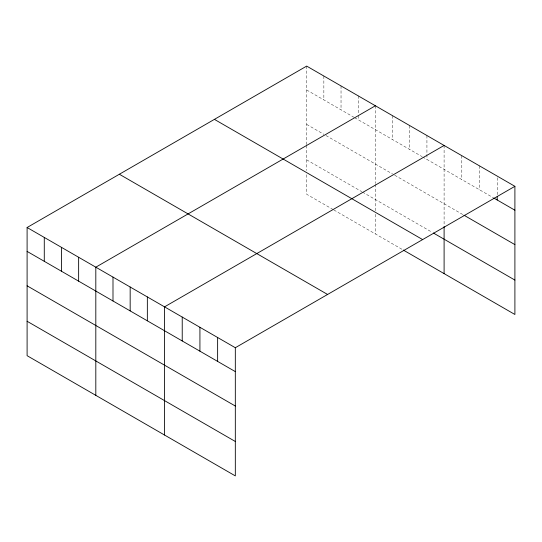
<?xml version="1.0" encoding="UTF-8"?>
<svg xmlns="http://www.w3.org/2000/svg" width="542" height="542" viewBox="0 0 542 542"><rect width="100%" height="100%" fill="white"/><g stroke="black" fill="none" stroke-linecap="round" stroke-linejoin="round"><path stroke-width="0.41" stroke-dasharray="2.71 2.03" d="M306.677 66.097L306.677 144.66M306.677 89.992L353.919 117.262M354.631 117.675L421.913 156.523M422.631 156.936L492.956 197.539M306.677 124.403L323.852 134.321M325.999 135.561L392.571 173.989M394.718 175.229L463.22 214.781M306.677 159.856L361.792 191.678M362.503 192.092L431.933 232.179M333.161 209.564L306.677 194.273L306.677 173.786M333.872 209.978L402.591 249.645M497.204 177.749L497.204 195.045M479.501 165.879L479.501 189.768M461.804 155.662L461.804 179.551M444.101 145.446L444.101 225.696M426.927 135.527L426.927 153.65M426.927 154.47L426.927 159.416M409.745 125.609L409.745 149.497M392.571 115.69L392.571 139.579M375.389 105.771L375.389 183.487M375.389 184.334L375.389 211.001M375.389 214.28L375.389 233.941M358.215 95.853L358.215 114.802M358.215 115.622L358.215 119.741M341.033 85.934L341.033 109.823M323.852 76.016L323.852 99.904M306.677 145.507L306.677 170.513"/><path stroke-width="0.81" d="M514.9 186.319L235.323 347.727L235.323 475.903L27.1 355.681L27.1 227.511L306.677 66.097L514.9 186.319L514.9 314.489L403.302 250.058M375.389 105.771L95.812 267.186L95.812 395.355M444.101 145.446L164.531 306.853L164.531 435.03M493.66 197.945L514.9 210.208M463.925 215.188L514.9 244.618M433.37 233.006L514.9 280.078M214.415 119.369L422.638 239.584M119.362 174.246L327.585 294.462M27.1 227.511L235.323 347.727M27.1 251.4L235.323 371.616M27.1 285.817L235.323 406.033M27.1 321.27L235.323 441.486M497.204 196.692L497.204 199.991M444.101 226.536L444.101 273.615M217.627 337.51L217.627 361.399M199.923 327.293L199.923 351.182M182.227 317.07L182.227 340.965M147.349 296.935L147.349 320.823M130.168 287.016L130.168 310.912M112.993 277.104L112.993 300.993M78.637 257.267L78.637 281.156M61.456 247.348L61.456 271.237M44.281 237.43L44.281 261.319"/></g></svg>
